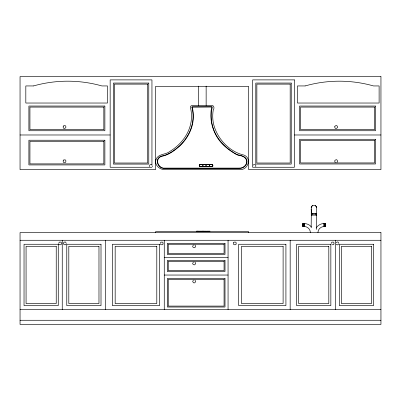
<?xml version="1.0" encoding="UTF-8"?>
<svg xmlns="http://www.w3.org/2000/svg" width="401" height="401" viewBox="0 0 401 401"><rect width="100%" height="100%" fill="white"/><g stroke="black" fill="none" stroke-linecap="round" stroke-linejoin="round"><path stroke-width="0.6" d="M311.161 209.533L311.166 208.941M302.825 223.512L302.795 225.021L304.304 225.021L304.334 226.53L302.825 226.53L302.825 223.512C306.043 223.302 309.567 224.344 311.462 227.106M302.86 225.021L302.825 226.53M304.304 225.021L304.334 223.512M323.998 226.329L323.963 223.512L325.472 223.512L325.472 226.53C321.782 225.928 317.863 228.675 317.928 232.575M325.472 226.53L325.472 223.512M212.836 165.798L212.51 164.666L206.069 164.666L206.069 166.435L212.605 166.435L212.916 165.357L212.535 164.595L199.608 164.595L199.222 165.578L199.513 166.5L212.63 166.5L212.896 166.009M58.586 243.427L59.338 242.124L60.847 242.124L61.398 242.675L61.398 244.179L60.847 244.735L59.338 244.735L58.787 244.179M152.255 166.686L152.455 165.934M160.21 243.427L160.961 242.124L162.47 242.124L163.022 242.675L163.022 244.179L162.47 244.735L160.961 244.735L160.41 244.179M255.773 166.686L255.773 165.182L255.221 164.626L253.713 164.626L253.161 165.182M331.161 243.427L331.913 242.124L333.421 242.124L333.973 242.675L333.973 244.179L333.421 244.735L331.913 244.735M199.392 164.851L199.538 166.435L202.851 166.435L202.851 164.666L199.427 164.791M311.427 208.535L311.186 207.718L311.547 206.495L312.529 205.598L313.938 205.272L315.281 205.598L316.264 206.495L316.625 207.718M311.246 207.718L311.607 206.495L312.59 205.598M316.123 228.044C317.762 225.307 320.775 223.568 323.963 223.512M66.15 244.179L65.594 244.735L64.09 244.735L63.333 243.427L63.538 242.675L64.842 241.918L65.594 242.124L66.35 243.427M193.412 244.971L192.66 246.274L192.861 247.031L194.169 247.783L195.472 247.031L195.678 246.274L194.921 244.971M193.412 262.064L192.66 263.372L192.861 264.124L194.169 264.881L194.921 264.675L195.678 263.372L194.921 262.064M193.412 280.109L192.66 281.417L193.412 282.72L194.169 282.926L194.921 282.72L195.678 281.417L194.921 280.109M336.9 162.49L337.652 161.187L336.9 159.879L336.143 159.678L334.84 160.43L334.84 161.939L335.391 162.49M336.113 242.675L337.416 241.918L338.168 242.124L338.925 243.427M338.725 244.179L337.416 244.936L336.113 244.179M20.05 134.982L110.16 134.982M294.409 134.982L380.95 134.982M151.949 167.257L110.16 167.257L110.16 79.884L151.949 79.884L151.949 165.387M311.346 210.164L311.161 227.593M311.271 213.427L316.65 213.427L316.65 215.056L311.271 215.056L311.266 208.941M302.81 223.713L304.319 223.713M323.928 223.713L325.437 223.713M302.8 224.269L304.309 224.269M323.903 224.269L325.406 224.269M323.893 225.021L325.401 225.021M302.8 225.778L304.309 225.778M323.903 225.778L325.406 225.778M302.81 226.329L304.334 226.53C307.567 226.51 310.394 229.342 310.374 232.575M323.928 226.329L325.437 226.329M196.274 231.171L199.372 231.171M199.553 231.171L206.65 231.171M206.946 231.171L210.044 231.171M20.05 240.274L380.95 240.274M164.265 257.497L228.064 257.497M164.265 275.046L228.064 275.046M20.05 309.607L380.95 309.607M20.05 320.274L380.95 320.274M151.698 164.626L150.195 164.626L149.643 165.182L149.643 166.686M315.221 205.598L316.209 206.495L316.569 207.718M316.64 208.044L316.65 213.427M335.557 240.274L335.557 309.607M316.544 214.52L316.544 229.462M316.304 213.427L316.304 215.056M315.326 213.427L315.326 215.056M313.983 213.427L313.983 215.056M312.635 213.427L312.635 215.056M311.642 213.427L311.642 215.056M290.169 240.274L290.169 309.607M248.65 232.575L248.65 231.623L155.578 231.623L155.578 232.575M228.064 240.274L228.064 309.607M209.362 164.666L209.362 166.435M209.287 164.666L209.287 166.435M206.144 86.105L206.144 105.483M203.247 231.171L202.721 231.171M198.5 86.105L198.5 105.483M198.019 231.171L197.658 231.171M164.265 240.274L164.265 309.607M105.533 240.274L105.533 309.607M62.25 240.274L62.25 309.607M191.863 107.132L192.505 109.919A37.072 37.072 0 0 1 192.139 124.36C190.229 132.626 185.588 140.069 179.463 145.874C174.144 150.545 168.184 155.017 161.117 156.149C153.758 159.047 158.124 169.422 165.212 168.385L239.016 168.385C244.936 169.162 250.194 161.307 244.77 157.192C241.302 154.721 236.69 155.528 233.422 152.42C227.387 148.686 222.039 143.834 218.014 137.964C211.949 129.022 209.643 117.528 212.35 107.042C212.239 106.826 211.984 106.726 211.748 106.736L192.355 106.736L191.863 107.132M192.194 107.162L192.831 109.884A37.298 37.298 0 0 1 192.465 124.41C190.54 132.726 185.874 140.21 179.713 146.054C174.365 150.731 168.39 155.267 161.282 156.385C154.215 159.172 158.435 169.127 165.237 168.114L238.996 168.114C243.803 168.58 248.986 163.207 245.753 158.686C244.074 156.395 241.186 155.513 238.45 155.473C233.402 152.971 228.67 149.869 224.52 146.054C213.618 136.405 208.705 120.676 211.738 107.007L192.194 107.162M155.904 159.798C154.2 165.302 159.989 169.874 165.112 169.633L239.116 169.633C247.532 170.801 252.6 158.47 243.883 155.057C229.377 151.829 217.051 138.551 213.598 124.135A36.045 36.045 0 0 1 213.242 110.095C214.455 108.496 214.249 105.383 211.798 105.483L192.214 105.488L191.066 105.884L190.405 106.741A1.403 1.403 0 0 0 190.37 107.508L190.991 110.095A36.045 36.045 0 0 1 190.635 124.135C188.004 135.683 179.884 145.347 169.894 151.418C165.648 154.997 157.949 153.513 155.904 159.798M63.213 126.24L63.213 127.749L63.769 128.3L64.521 128.5L65.824 127.749L65.824 126.24L65.273 125.688L63.769 125.688L63.213 126.24M63.213 160.43L63.213 161.939L63.769 162.49L65.273 162.49L65.824 161.939L65.824 160.43L65.273 159.879L63.769 159.879L63.213 160.43M233.537 242.675L233.537 244.179L234.089 244.735L235.598 244.735L236.149 244.179L236.149 242.675L235.598 242.124L234.089 242.124L233.537 242.675M334.84 126.24L334.84 127.749L335.391 128.3L336.143 128.5L337.452 127.749L337.652 126.997L336.9 125.688L336.143 125.488L334.84 126.24M380.95 76.561L20.05 76.561L20.05 169.633L155.578 169.633L155.578 86.365L248.65 86.365L248.65 169.633L380.95 169.633L380.95 76.561M294.409 79.884L252.62 79.884L252.62 167.257L294.409 167.257L294.409 79.884M148.776 83.057L113.338 83.057L113.338 164.084L148.776 164.084L148.776 83.057M291.236 83.057L255.798 83.057L255.798 164.084L291.236 164.084L291.236 83.057M147.718 84.115L114.395 84.115L114.395 163.027L147.718 163.027L147.718 84.115M290.179 84.115L256.856 84.115L256.856 163.027L290.179 163.027L290.179 84.115M33.519 85.939L25.814 85.939L25.814 103.032L107.493 103.032L107.493 85.939L101.899 85.939A125.458 125.458 0 0 0 33.519 85.939M305.146 85.939L297.437 85.939L297.437 103.032L379.115 103.032L379.115 85.939L373.526 85.939A125.458 125.458 0 0 0 305.146 85.939M104.877 106.044L28.897 106.044L28.897 130.736L104.877 130.736L104.877 106.044M375.552 106.044L299.572 106.044L299.572 130.736L375.552 130.736L375.552 106.044M103.834 107.082L29.935 107.082L29.935 129.698L103.834 129.698L103.834 107.082M374.509 107.082L300.61 107.082L300.61 129.698L374.509 129.698L374.509 107.082M375.552 139.287L299.572 139.287L299.572 163.979L375.552 163.979L375.552 139.287M104.877 140.235L28.897 140.235L28.897 164.926L104.877 164.926L104.877 140.235M374.509 140.325L300.61 140.325L300.61 162.936L374.509 162.936L374.509 140.325M103.834 141.277L29.935 141.277L29.935 163.889L103.834 163.889L103.834 141.277M205.979 164.666L202.946 164.666L202.946 166.435L205.979 166.435L205.979 164.666M380.95 232.575L20.05 232.575L20.05 324.439L380.95 324.439L380.95 232.575M225.006 243.332L167.317 243.332L167.317 254.44L225.006 254.44L225.006 243.332M58.27 244.259L24.035 244.259L24.035 305.622L58.27 305.622L58.27 244.259M101.007 244.259L66.772 244.259L66.772 305.622L101.007 305.622L101.007 244.259M159.603 244.259L112.36 244.259L112.36 305.622L159.603 305.622L159.603 244.259M224.074 244.264L168.25 244.264L168.25 253.512L224.074 253.512L224.074 244.264M285.918 244.259L238.675 244.259L238.675 305.622L285.918 305.622L285.918 244.259M330.845 244.259L296.61 244.259L296.61 305.622L330.845 305.622L330.845 244.259M373.582 244.259L339.346 244.259L339.346 305.622L373.582 305.622L373.582 244.259M56.235 246.294L26.07 246.294L26.07 303.587L56.235 303.587L56.235 246.294M98.972 246.294L68.807 246.294L68.807 303.587L98.972 303.587L98.972 246.294M156.796 246.294L115.167 246.294L115.167 303.587L156.796 303.587L156.796 246.294M283.111 246.294L241.482 246.294L241.482 303.587L283.111 303.587L283.111 246.294M328.81 246.294L298.645 246.294L298.645 303.587L328.81 303.587L328.81 246.294M371.547 246.294L341.381 246.294L341.381 303.587L371.547 303.587L371.547 246.294M225.006 260.424L167.317 260.424L167.317 271.537L225.006 271.537L225.006 260.424M224.074 261.357L168.25 261.357L168.25 270.605L224.074 270.605L224.074 261.357M225.006 278.469L167.317 278.469L167.317 307.026L225.006 307.026L225.006 278.469M224.074 279.402L168.25 279.402L168.25 306.093L224.074 306.093L224.074 279.402"/></g></svg>
